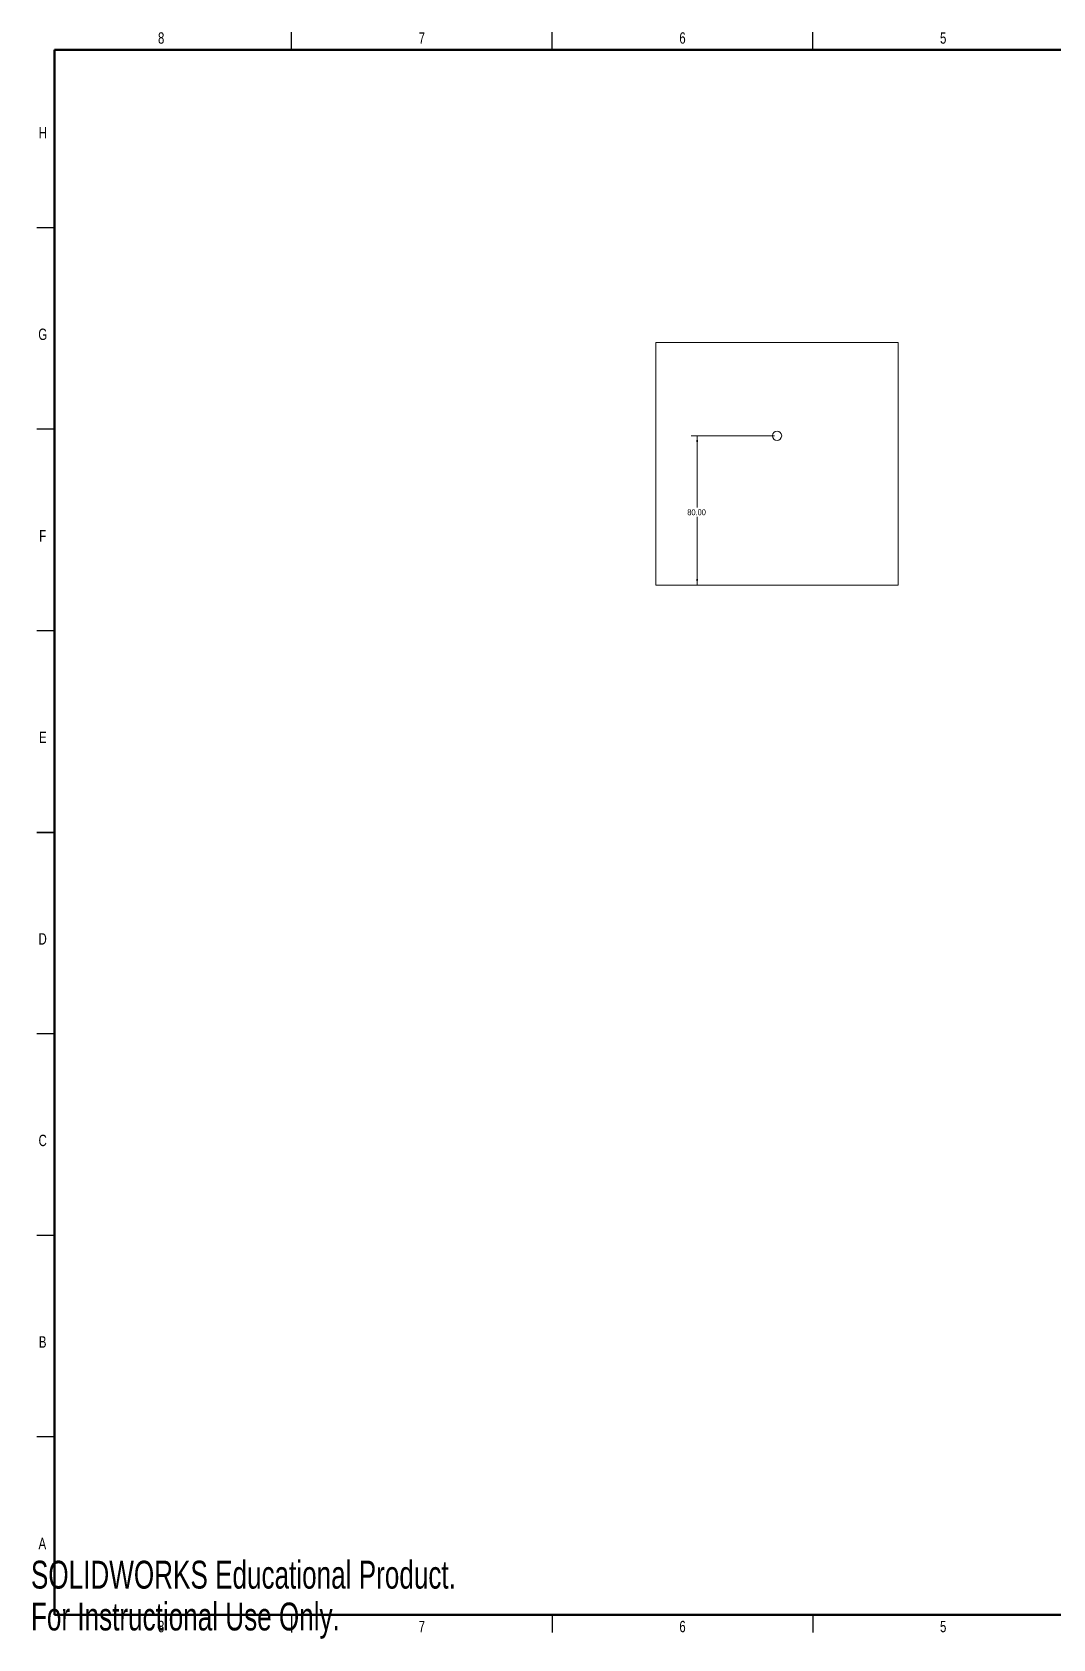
# Model space of a CAD drawing. Header units: millimetres. Extents: x 1 to 2218, y 0 to 860.
# Drawn here: x 1 to 548, y 0 to 860 of the extents above; entities that cross this region are included whole.
import ezdxf

# ---------------------------------------------------------------- set-up
doc = ezdxf.new("R2010")
doc.units = ezdxf.units.MM
doc.styles.add('SLDTEXTSTYLE0', font='TXT', dxfattribs={"width": 0.75})
doc.styles.add('SLDTEXTSTYLE3', font='TXT', dxfattribs={"width": 0.7})
doc.dimstyles.new('SLDDIMSTYLE0', dxfattribs={"dimtxt": 3.175, "dimasz": 3.302, "dimexe": 0, "dimexo": 0.0625, "dimgap": 0.79375, "dimtad": 0, "dimtih": 1, "dimtoh": 1, "dimrnd": 1e-09, "dimzin": 4, "dimdsep": 46, "dimtxsty": 'SLDTEXTSTYLE0', "dimsah": 1, "dimcen": 0.09, "dimadec": 0, "dimazin": 1, "dimtfac": 1, "dimtofl": 0, "dimtmove": 0, "dimatfit": 3, "dimfxl": 1, "dimfrac": 2, "dimtolj": 1, "dimtzin": 12, "dimarcsym": 0})

# ---------------------------------------------------------------- blocks, each defined once
blk = doc.blocks.new('_D')
at = {"color": 7, "linetype": 'Continuous', "lineweight": 0}
for p, q in [((398.56, 644.26), (353.85, 644.26)), ((357.03, 644.26), (357.03, 605.81)), ((357.03, 564.26), (357.03, 600.77))]:
    blk.add_line(p, q, dxfattribs=at)
at = {"color": 7, "linetype": 'Continuous', "lineweight": 18}
for points in [[(357.03, 644.26), (356.52, 640.96), (357.54, 640.96)], [(357.03, 564.26), (357.54, 567.56), (356.52, 567.56)]]:
    blk.add_solid(points, dxfattribs=at)
at = {"color": 7, "linetype": 'Continuous', "lineweight": 18, "insert": (351.75, 604.86), "char_height": 3.175, "attachment_point": 1, "style": 'SLDTEXTSTYLE0'}
blk.add_mtext('80.00', dxfattribs=at)

msp = doc.modelspace()

# ---------------------------------------------------------------- linework, layer by layer
at = {"color": 7, "linetype": 'Continuous', "lineweight": 25}
for p, q in [((139.7, 850.9), (139.7, 860.425)), ((279.4, 850.9), (279.4, 860.425)), ((419.1, 850.9), (419.1, 860.425)), ((12.7, 755.65), (3.175, 755.65)), ((12.7, 647.7), (3.175, 647.7)), ((12.7, 539.75), (3.175, 539.75)), ((3.175, 431.8), (12.7, 431.8)), ((12.7, 431.8), (3.175, 431.8)), ((12.7, 323.85), (3.175, 323.85)), ((12.7, 215.9), (3.175, 215.9)), ((12.7, 107.95), (3.175, 107.95)), ((139.7, 12.7), (139.7, 3.175)), ((279.4, 12.7), (279.4, 3.175)), ((419.1, 12.7), (419.1, 3.175))]:
    msp.add_line(p, q, dxfattribs=at)
at = {"color": 7, "linetype": 'Continuous', "lineweight": 50}
for p, q in [((12.7, 12.7), (12.7, 850.9)), ((12.7, 850.9), (1104.9, 850.9)), ((1104.9, 12.7), (12.7, 12.7))]:
    msp.add_line(p, q, dxfattribs=at)
at = {"color": 7, "linetype": 'Continuous', "lineweight": 18}
for p, q in [((334.833, 694.262), (464.833, 694.262)), ((334.833, 694.262), (334.833, 564.262)), ((464.833, 694.262), (464.833, 564.262)), ((334.833, 564.262), (464.833, 564.262))]:
    msp.add_line(p, q, dxfattribs=at)
msp.add_circle((399.833, 644.262), 2.5, dxfattribs=at)

# ---------------------------------------------------------------- texts
at = {"color": 7, "linetype": 'Continuous', "lineweight": 0, "char_height": 6.096, "attachment_point": 2, "style": 'SLDTEXTSTYLE0'}
for s, insert in [('8', (69.789, 860.364)), ('7', (209.489, 860.364)), ('6', (349.189, 860.364)), ('5', (488.889, 860.364)), ('H', (6.335, 809.601)), ('G', (6.331, 701.651)), ('F', (6.287, 593.701)), ('E', (6.361, 485.751)), ('D', (6.28, 377.801)), ('C', (6.287, 269.851)), ('B', (6.303, 161.901)), ('A', (6.107, 53.951)), ('8', (69.789, 9.464)), ('7', (209.489, 9.464)), ('6', (349.189, 9.464)), ('5', (488.889, 9.464))]:
    msp.add_mtext(s, dxfattribs=dict(at, insert=insert))
at = {"color": 7, "linetype": 'Continuous', "char_height": 14.94028, "attachment_point": 1, "style": 'SLDTEXTSTYLE3'}
for s, insert in [('SOLIDWORKS Educational Product.', (0, 41.669)), ('For Instructional Use Only.', (0, 19.259))]:
    msp.add_mtext(s, dxfattribs=dict(at, insert=insert))

# ---------------------------------------------------------------- dimensions: what is measured, and where the dimension line sits
at = {"color": 7, "linetype": 'Continuous', "lineweight": 18}
dim = msp.add_linear_dim(base=(357.029, 564.262), p1=(399.833, 644.262), p2=(334.833, 564.262), angle=90, dimstyle='SLDDIMSTYLE0', dxfattribs=at)
dim.commit()
dim.dimension.update_dxf_attribs({"geometry": '_D', "text_midpoint": (357.029, 603.288), "dimtype": 160})

doc.saveas('drawing.dxf')
